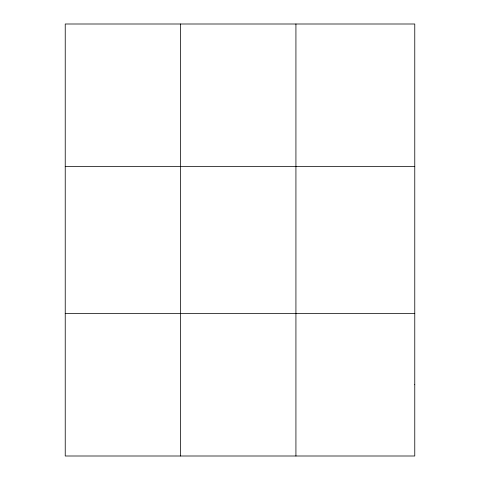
<?xml version="1.0" encoding="UTF-8"?>
<svg xmlns="http://www.w3.org/2000/svg" width="480" height="480" viewBox="0 0 480 480"><rect width="100%" height="100%" fill="white"/><g stroke="black" fill="none" stroke-linecap="round" stroke-linejoin="round"><path stroke-width="0.72" d="M180.576 24L180.576 456M295.926 24L295.926 456M65.232 166.56L414.768 166.56M65.232 313.44L414.768 313.44M414.768 384.72L414.768 456L65.232 456L65.232 24L414.768 24L414.768 384.72"/></g></svg>
